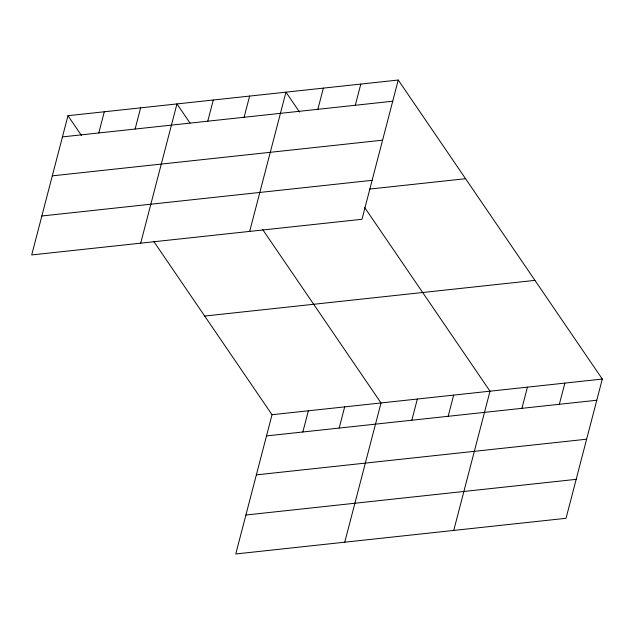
<?xml version="1.0" encoding="UTF-8"?>
<svg xmlns="http://www.w3.org/2000/svg" width="634" height="634" viewBox="0 0 634 634"><rect width="100%" height="100%" fill="white"/><g stroke="black" fill="none" stroke-linecap="round" stroke-linejoin="round"><path stroke-width="0.95" d="M67.973 115.697L31.7 254.939L361.974 219.277L398.239 80.035L67.973 115.697L81.548 135.597M98.777 132.966L104.301 111.774M135.113 129.043L140.629 107.851M140.693 243.171L176.957 103.928L189.994 123.028M207.77 121.197L213.286 100.006M244.098 117.274L249.622 96.083M249.677 231.402L285.95 92.16L299.525 112.052M317.856 109.31L323.38 88.118M153.737 241.388L272.026 414.723L235.761 553.965L566.027 518.303L602.3 379.061L398.239 80.035M355.294 105.268L360.809 84.076M302.838 431.992L308.362 410.8M339.166 428.069L344.69 406.877M344.745 542.197L381.018 402.955L262.73 229.611M411.831 420.223L417.346 399.032M448.159 416.3L453.675 395.109M453.738 530.428L490.011 391.186L364.669 207.516M521.917 408.336L527.44 387.144M559.346 404.294L564.87 383.102M62.449 136.889L392.723 101.218M52.305 175.848L382.571 140.177M41.844 215.988L372.118 180.318M369.606 189.075L465.578 178.709M204.687 316.049L534.961 280.379M272.026 414.723L602.3 379.061M266.51 435.915L596.784 400.244M256.366 474.874L586.632 439.204M245.905 515.014L576.179 479.344"/></g></svg>
